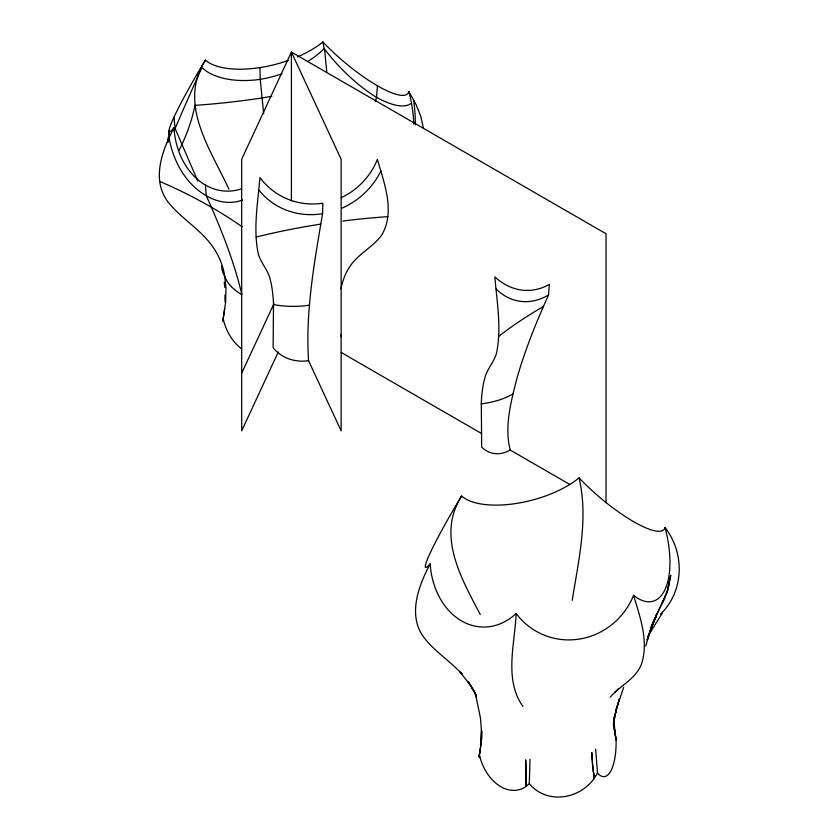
<?xml version="1.0" encoding="UTF-8"?>
<svg xmlns="http://www.w3.org/2000/svg" width="839" height="839" viewBox="0 0 839 839"><rect width="100%" height="100%" fill="white"/><g stroke="black" fill="none" stroke-linecap="round" stroke-linejoin="round"><path stroke-width="1.26" d="M530.007 759.326L529.315 783.647L525.308 786.93A41.719 29.501 75 0 1 479.384 754.817L481.806 738.1L481.974 731.598M322.575 213.672L322.879 203.206A69.962 67.581 -62.7 0 1 259.933 177.585C257.888 202.849 252.99 228.816 258.318 253.986C260.856 263.089 268.092 270.022 270.148 279.345A113.601 24.006 -81.2 0 1 273.493 303.12L273.136 347.734A41.719 38.017 -37.4 0 0 308.542 360.644C305.344 311.3 314.415 262.135 322.575 213.672A73.842 68.945 -47.2 0 1 258.643 189.771M297.446 56.874A69.962 30.361 -14.8 0 0 322.879 41.95A69.962 17.241 40.4 0 0 377.393 85.746L376.554 97.355L375.295 101.624M613.854 721.162L614.138 717.366L613.477 725.777M548.528 294.961L549.377 284.327A69.962 54.462 88.7 0 1 494.863 276.87C496.898 302.145 501.806 328.112 496.478 353.271C493.94 362.385 486.704 369.317 484.648 378.641A113.601 24.006 81.2 0 0 481.303 402.416L481.659 447.019A41.719 29.501 -75 0 0 510.196 450.04C504.166 426.202 511.108 401.514 516.929 378.316C525.109 349.706 536.341 322.071 548.528 294.961A73.842 53.738 -81.8 0 1 496.153 289.056M169.059 130.611L168.104 141.781A73.842 1.311 -64.5 0 1 169.132 138.089A73.842 55.447 80.1 0 0 206.258 195.676C220.584 227.694 233.871 260.436 241.852 294.678A63.009 36.371 0 0 1 224.726 276.388L223.111 273A63.009 36.371 0 0 1 221.601 266.036M660.513 614.232C684.184 591.055 685.044 553.404 665.054 527.511A69.962 17.241 40.4 0 1 633.581 521.659A69.962 17.241 40.4 0 1 579.067 477.863A69.962 30.361 -14.8 0 1 516.121 503.484A69.962 30.361 -14.8 0 1 461.607 496.038A69.962 5.485 -59.3 0 0 430.134 553.132A69.962 5.485 -59.3 0 0 430.134 563.85A69.962 54.462 -88.7 0 0 461.607 620.954A69.962 54.462 -88.7 0 0 516.121 613.498C514.989 643.838 503.746 679.464 522.949 706.511M224.663 308.815L222.891 320.75A41.719 2.286 -69.1 0 0 223.552 321.18M480.432 748.451L480.841 744.728M614.054 720.323L614.809 714.818L613.414 724.267L615.952 711.157L615.144 714.534L619.35 699.002L615.805 710.591L623.671 687.256M222.933 320.508L225.618 302.187L225.985 287.578L224.558 274.867A113.601 89.595 -24.9 0 0 212.068 245.806C199.818 228.722 180.752 218.297 167.905 201.78C151.041 179.473 162.367 149.866 173.946 127.937A69.962 5.485 -59.3 0 1 173.946 117.219A69.962 5.485 -59.3 0 1 205.419 60.125A69.962 30.361 -14.8 0 0 288.301 60.439M572.229 600.325C578.595 560.012 588.559 518.533 579.067 477.863M479.384 754.817L479.079 756.663A41.719 2.286 -69.1 0 0 479.73 757.093M667.561 589.817L670.76 575.208L667.047 592.565L653.371 622.077L656.182 616.183L652.679 623.859L647.236 639.559L656.916 613.844L650.833 627.887L654.095 620.22L647.351 639.937L649.25 633.078L645.841 645.988M167.527 142.483L169.614 131.566M667.047 592.565L669.407 583.168M667.236 590.939L662.317 602.958L664.74 597.861L655.574 616.361M649.68 631.798L655.374 617.756L652.018 625.6M241.684 373.208L273.923 303.749M278.296 351.981L241.684 430.868L241.684 159.253L291.406 52.112L606.041 233.766L606.041 502.771M430.134 563.85C418.556 585.779 407.23 615.386 424.094 637.703C434.927 651.756 450.365 661.195 462.195 674.304L460.129 672.07L471.214 686.375L475.849 694.577L468.246 681.729L473.521 690.13L476.311 696.727L475.682 694.671M205.419 60.125C177.522 103.984 210.631 149.332 228.89 189.09M461.607 496.038C436.29 535.586 461.471 578.669 480.275 614.557M648.253 635.647L662.223 613.225M613.739 720.124L616.109 740.701A41.719 14.745 85.9 0 1 597.525 773.097L593.823 778.938A41.719 38.017 -37.4 0 1 529.315 783.647M610.11 697.188L618.312 688.809M614.914 692.28C624.216 683.827 635.983 677.094 641.122 665.023C649.271 642.045 640.126 617.514 633.581 595.323A69.962 31.735 74.1 0 0 665.054 589.481A69.962 31.735 74.1 0 0 665.054 527.511M341.211 352.474L481.544 433.501M509.839 449.84L569.828 484.47M377.393 85.746A69.962 17.241 40.4 0 0 408.866 91.598L416.144 104.676L420.842 116.579L423.244 127.444M308.343 360.225L341.137 430.868L341.137 159.253L291.406 52.112L291.406 200.846M197.826 181.077L175.099 128.524L173.946 117.219M475.377 693.654L480.474 718.058L481.418 730.36M322.879 41.95L324.829 51.955L326.738 71.724M616.067 739.841L614.337 729.101L616.067 739.788M614.326 728.986L613.634 722.966L614.326 728.944M597.525 773.097L595.627 749.175M341.085 334.719L341.337 337.173M263.677 113.685L260.237 79.359L259.933 67.571M224.286 282.135L224.779 287.41M205.419 185.041L206.258 195.676A73.842 53.738 81.8 0 0 242.597 200.039M633.581 595.323A69.962 67.581 -62.7 0 1 579.067 639.119A69.962 67.581 -62.7 0 1 516.121 613.498M512.933 393.973A63.009 36.371 0 0 1 481.25 403.863M498.67 336.334A477.727 275.811 0 0 1 543.42 306.508M341.295 197.616A69.962 67.581 -62.7 0 0 377.393 159.41C384.168 183.175 395.431 211.459 381.818 234.878C372.904 247.442 357.792 253.923 349.496 267.075A113.601 65.589 60 0 0 341.012 288.815M380.916 170.852A73.842 69.574 -42 0 1 341.704 208.261M256.126 237.038A477.727 275.811 0 0 1 320.697 224.128M342.857 221.024A477.727 275.811 0 0 1 387.807 216.672M413.679 100.261A73.842 30.351 82 0 1 415.284 124.98M408.866 91.598A69.962 31.735 74.1 0 1 413.721 124.004M410.732 103.669A73.842 26.408 44.2 0 1 376.554 97.355A73.842 24.709 46.1 0 1 324.169 48.578A73.842 39.915 -18.2 0 1 307.682 61.52M282.03 73.727A73.842 39.915 -18.2 0 1 260.237 79.359A73.842 40.534 -15.5 0 1 201.895 67.498A73.842 1.017 -66 0 0 175.099 128.524A73.842 1.311 -64.5 0 1 173.967 130.758M271.878 96.328A477.727 275.811 0 0 1 195.005 105.357A477.727 275.811 0 0 1 179.001 150.443M159.725 181.381A477.727 275.811 0 0 1 242.031 226.698M241.663 348.846A41.719 29.501 75 0 1 223.205 318.904M241.611 188.785A69.962 54.462 -88.7 0 1 173.946 127.937M309.549 305.155A63.009 36.371 0 0 1 273.545 304.567M526.043 767.465L525.948 774.124L525.654 759.861L526.084 767.454M525.959 778.047L525.833 786.5L525.938 774.198L525.99 778.036M592.701 766.227L591.768 752.447L592.67 766.248M480.862 744.592L481.481 730.507L480.862 744.592M480.244 749.584L479.121 756.421L480.244 749.594M594.306 778.183L592.68 766.385L594.274 778.225M225.355 298.59L225.292 294.594L225.366 302.355L225.355 298.59"/></g></svg>
